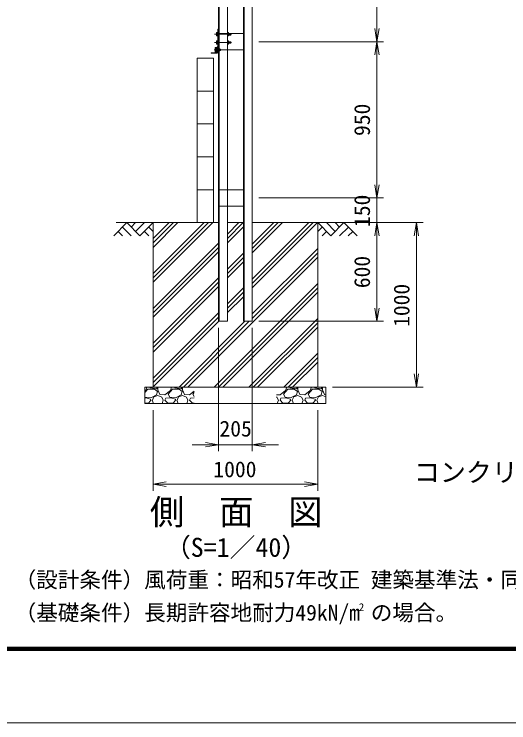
# Model space of a CAD drawing. Units: millimetres, scale not verified. Extents: x -8400 to 8400, y -5940 to 5940.
# Drawn here: x -668 to 2338, y -5940 to -1632 of the extents above; entities that cross this region are included whole.
import ezdxf
from ezdxf.enums import TextEntityAlignment as Align

# ---------------------------------------------------------------- set-up
doc = ezdxf.new("R2010")
doc.units = ezdxf.units.MM
doc.header["$LTSCALE"] = 40
doc.linetypes.add('DASHED', pattern=[7.5, 6, -1.5])
doc.linetypes.add('USER1', pattern=[50.8, 31.75, -6.35, 6.35, -6.35])
for name, color, linetype, lineweight in [('0-0_D-STR1', 1, 'Continuous', 18), ('0-1_D-BGD', 7, 'Continuous', 9), ('0-2_D-STR3', 3, 'Continuous', 13), ('0-3_D-BMK', 2, 'USER1', 13), ('0-4_D-STR4', 7, 'Continuous', 9), ('0-5_D-DCR-HCH', 7, 'Continuous', 9), ('0-6_D-STR-DIM', 7, 'Continuous', 9), ('0-7_0', 7, 'Continuous', 9), ('0-8_D-STR2', 7, 'Continuous', 9), ('0-B_D-TTL', 7, 'Continuous', 9)]:
    doc.layers.add(name, color=color, linetype=linetype, lineweight=lineweight)
doc.layers.add('0-9_D-TTL-TXT', color=7, linetype='Continuous')
doc.styles.add('ＭＳ ゴシック', font='')
doc.styles.get('ＭＳ ゴシック').set_extended_font_data('MS Gothic')

# ---------------------------------------------------------------- blocks, each defined once
blk = doc.blocks.new('_Open')
at = {"layer": '0-7_0'}
blk.add_line((-40, 6.67), (0, 0), dxfattribs=at)
blk.add_lwpolyline([(-40, -6.67), (0, 0), (-40, 0)], dxfattribs=at)

msp = doc.modelspace()

# ---------------------------------------------------------------- linework, layer by layer
at = {"layer": '0-0_D-STR1'}
for p, q in [((573.95, -3499.31), (573.95, 1155.69)), ((577.95, -3499.31), (577.95, 1155.69)), ((778.95, -3499.31), (778.95, 1049.06)), ((724.95, -3499.31), (724.95, 1026.69)), ((728.95, -3499.31), (728.95, 1028.35)), ((627.95, -1749.31), (627.95, -649.31)), ((724.95, -1749.31), (577.95, -1749.31)), ((566.45, -1861.81), (566.45, -1831.31)), ((568.45, -1829.31), (569.45, -1829.31)), ((569.45, -1864.31), (569.45, -1829.31)), ((577.95, -1849.31), (724.95, -1849.31)), ((627.95, -2699.31), (627.95, -1849.31)), ((529.45, -1868.31), (529.45, -1869.31)), ((529.45, -1869.31), (564.45, -1869.31)), ((531.45, -1866.31), (561.95, -1866.31)), ((724.95, -2699.31), (577.95, -2699.31)), ((577.95, -2799.31), (724.95, -2799.31)), ((627.95, -3499.31), (627.95, -2799.31)), ((573.95, -3499.31), (627.95, -3499.31)), ((724.95, -3499.31), (778.95, -3499.31))]:
    msp.add_line(p, q, dxfattribs=at)
at = {"layer": '0-0_D-STR1', "linetype": 'DASHED'}
for p, q in [((627.95, -1749.31), (627.95, -1849.31)), ((627.95, -2699.31), (627.95, -2799.31))]:
    msp.add_line(p, q, dxfattribs=at)
at = {"layer": '0-0_D-STR1'}
for centre, radius, start, end in [((568.45, -1831.31), 2, 90, 180), ((531.45, -1868.31), 2, 90, 180), ((561.95, -1861.81), 4.5, 270, 0), ((564.45, -1864.31), 5, 270, 0)]:
    msp.add_arc(centre, radius, start, end, dxfattribs=at)
at = {"layer": '0-1_D-BGD'}
for p, q in [((443.95, -2899.31), (443.95, -1899.31)), ((443.95, -1899.31), (543.95, -1899.31)), ((543.95, -2899.31), (543.95, -1899.31)), ((443.95, -2099.31), (543.95, -2099.31)), ((443.95, -2299.31), (543.95, -2299.31)), ((443.95, -2499.31), (543.95, -2499.31)), ((443.95, -2699.31), (543.95, -2699.31)), ((-48.55, -2899.31), (573.95, -2899.31)), ((627.95, -2899.31), (724.95, -2899.31)), ((778.95, -2899.31), (1401.45, -2899.31))]:
    msp.add_line(p, q, dxfattribs=at)
at = {"layer": '0-2_D-STR3'}
for p, q in [((562.45, -1746.06), (563.35, -1744.5)), ((562.45, -1746.06), (562.45, -1762.56)), ((562.45, -1762.56), (563.35, -1764.13)), ((563.35, -1744.5), (569.45, -1744.5)), ((563.35, -1749.4), (569.45, -1749.4)), ((563.35, -1759.22), (569.45, -1759.22)), ((563.35, -1764.13), (569.45, -1764.13)), ((569.45, -1724.31), (573.95, -1724.31)), ((569.45, -1744.5), (569.45, -1764.13)), ((562.45, -1796.06), (563.35, -1794.5)), ((562.45, -1796.06), (562.45, -1812.56)), ((563.35, -1794.5), (569.45, -1794.5)), ((563.35, -1799.4), (569.45, -1799.4)), ((563.35, -1809.22), (569.45, -1809.22)), ((569.45, -1794.5), (569.45, -1814.13)), ((553.45, -1837.61), (553.45, -1861.01)), ((555.75, -1837.61), (555.75, -1861.01)), ((566.45, -1834.31), (556.75, -1834.31)), ((566.45, -1836.61), (556.75, -1836.61)), ((561.15, -1843.01), (561.84, -1841.81)), ((561.15, -1843.01), (561.15, -1855.61)), ((566.45, -1841.81), (561.84, -1841.81)), ((566.45, -1845.56), (561.84, -1845.56)), ((562.45, -1812.56), (563.35, -1814.13)), ((563.35, -1814.13), (569.45, -1814.13)), ((566.45, -1834.31), (566.45, -1836.61)), ((566.45, -1841.81), (566.45, -1856.82)), ((573.95, -1841.81), (579.72, -1841.81)), ((573.95, -1856.82), (573.95, -1841.81)), ((573.95, -1845.56), (579.72, -1845.56)), ((579.72, -1841.81), (580.45, -1843.06)), ((580.45, -1855.56), (580.45, -1843.06)), ((580.45, -1845.31), (585.25, -1845.31)), ((580.45, -1846.06), (586, -1846.06)), ((585.25, -1845.31), (586.45, -1846.51)), ((585.25, -1845.31), (585.25, -1853.31)), ((585.25, -1853.31), (586.45, -1852.11)), ((586.45, -1846.51), (586.45, -1852.11)), ((566.45, -1862.01), (556.75, -1862.01)), ((566.45, -1864.31), (556.75, -1864.31)), ((561.15, -1855.61), (561.84, -1856.82)), ((566.45, -1853.06), (561.84, -1853.06)), ((566.45, -1856.82), (561.84, -1856.82)), ((566.45, -1862.01), (566.45, -1864.31)), ((573.95, -1853.06), (579.72, -1853.06)), ((573.95, -1856.82), (579.72, -1856.82)), ((579.72, -1856.82), (580.45, -1855.56)), ((580.45, -1852.56), (586, -1852.56)), ((580.45, -1853.31), (585.25, -1853.31))]:
    msp.add_line(p, q, dxfattribs=at)
at = {"layer": '0-2_D-STR3', "linetype": 'DASHED'}
for p, q in [((634.04, -1744.5), (627.95, -1744.5)), ((627.95, -1744.5), (627.95, -1764.13)), ((634.04, -1749.4), (627.95, -1749.4)), ((634.04, -1759.22), (627.95, -1759.22)), ((634.04, -1764.13), (627.95, -1764.13)), ((634.95, -1746.06), (634.04, -1744.5)), ((634.95, -1762.56), (634.04, -1764.13)), ((634.95, -1746.06), (634.95, -1762.56)), ((634.95, -1749.31), (647.95, -1749.31)), ((634.95, -1750.21), (648.85, -1750.21)), ((634.95, -1758.41), (648.85, -1758.41)), ((634.95, -1759.31), (647.95, -1759.31)), ((647.95, -1749.31), (649.45, -1750.81)), ((649.45, -1750.81), (649.45, -1757.81)), ((634.04, -1794.5), (627.95, -1794.5)), ((627.95, -1794.5), (627.95, -1814.13)), ((634.04, -1799.4), (627.95, -1799.4)), ((634.04, -1809.22), (627.95, -1809.22)), ((634.95, -1796.06), (634.04, -1794.5)), ((634.95, -1796.06), (634.95, -1812.56)), ((634.95, -1799.31), (647.95, -1799.31)), ((634.95, -1800.21), (648.85, -1800.21)), ((634.95, -1808.41), (648.85, -1808.41)), ((647.95, -1799.31), (649.45, -1800.81)), ((649.45, -1800.81), (649.45, -1807.81)), ((634.04, -1814.13), (627.95, -1814.13)), ((634.95, -1812.56), (634.04, -1814.13)), ((634.95, -1809.31), (647.95, -1809.31))]:
    msp.add_line(p, q, dxfattribs=at)
at = {"layer": '0-2_D-STR3'}
msp.add_lwpolyline([(569.45, -1724.31), (569.45, -1869.31), (573.95, -1869.31)], dxfattribs=at)
at = {"layer": '0-2_D-STR3', "linetype": 'DASHED'}
for points in [[(647.95, -1749.31), (647.95, -1759.31), (649.45, -1757.81)], [(647.95, -1799.31), (647.95, -1809.31), (649.45, -1807.81)]]:
    msp.add_lwpolyline(points, dxfattribs=at)
at = {"layer": '0-2_D-STR3'}
for centre, radius, start, end in [((578.83, -1754.31), 16.24, 162.41205, 197.58795), ((566.94, -1746.95), 4.34, 145.61575, 214.38425), ((566.94, -1761.67), 4.34, 145.61575, 214.38425), ((578.83, -1804.31), 16.24, 162.41205, 197.58795), ((566.94, -1796.95), 4.34, 145.61575, 214.38425), ((566.94, -1811.67), 4.34, 145.61575, 214.38425), ((556.75, -1837.61), 3.3, 90, 180), ((556.75, -1837.61), 1, 90, 180), ((573.68, -1849.31), 12.42, 162.4121, 197.5879), ((564.59, -1843.68), 3.32, 145.61585, 214.38415), ((576.98, -1843.68), 3.32, 325.61586, 34.38414), ((567.88, -1849.31), 12.42, 342.4121, 17.5879), ((556.75, -1861.01), 3.3, 180, 270), ((556.75, -1861.01), 1, 180, 270), ((564.59, -1854.94), 3.32, 145.61585, 214.38415), ((576.98, -1854.94), 3.32, 325.61585, 34.38416)]:
    msp.add_arc(centre, radius, start, end, dxfattribs=at)
at = {"layer": '0-2_D-STR3', "linetype": 'DASHED'}
for centre, radius, start, end in [((618.56, -1754.31), 16.24, 342.41205, 17.58795), ((630.46, -1746.95), 4.34, 325.61575, 34.38425), ((630.46, -1761.67), 4.34, 325.61575, 34.38425), ((618.56, -1804.31), 16.24, 342.41205, 17.58795), ((630.46, -1796.95), 4.34, 325.61575, 34.38425), ((630.46, -1811.67), 4.34, 325.61575, 34.38425)]:
    msp.add_arc(centre, radius, start, end, dxfattribs=at)
at = {"layer": '0-3_D-BMK'}
for p, q in [((549.05, -1754.31), (652.04, -1754.31)), ((549.05, -1804.31), (652.04, -1804.31)), ((588.71, -1849.31), (547.35, -1849.31))]:
    msp.add_line(p, q, dxfattribs=at)
at = {"layer": '0-4_D-STR4'}
for p, q in [((176.45, -3899.31), (176.45, -2899.31)), ((1176.45, -3899.31), (1176.45, -2899.31)), ((126.45, -3899.31), (1226.45, -3899.31)), ((126.45, -3899.31), (126.45, -3999.31)), ((1226.45, -3899.31), (1226.45, -3999.31)), ((126.45, -3999.31), (1226.45, -3999.31))]:
    msp.add_line(p, q, dxfattribs=at)
at = {"layer": '0-5_D-DCR-HCH'}
for p, q in [((16.81, -2899.31), (-63.01, -2979.13)), ((-9.79, -2925.92), (43.66, -2979.13)), ((16.81, -2899.31), (96.63, -2979.13)), ((43.42, -2925.92), (70.02, -2899.31)), ((70.02, -2952.52), (123.24, -2899.31)), ((96.63, -2979.13), (176.45, -2899.31)), ((149.84, -2925.92), (176.45, -2952.4)), ((176.45, -3049.55), (326.68, -2899.31)), ((176.45, -3261.68), (538.82, -2899.31)), ((176.45, -3023.03), (300.17, -2899.31)), ((176.45, -3235.16), (512.3, -2899.31)), ((176.45, -2996.51), (273.65, -2899.31)), ((176.45, -3208.65), (485.78, -2899.31)), ((627.95, -2995.8), (724.43, -2899.31)), ((627.95, -2969.28), (697.92, -2899.31)), ((627.95, -3022.31), (724.95, -2925.31)), ((778.95, -3083.44), (963.08, -2899.31)), ((778.95, -3295.58), (1175.21, -2899.31)), ((778.95, -3056.93), (936.56, -2899.31)), ((778.95, -3269.06), (1148.7, -2899.31)), ((778.95, -3030.41), (910.05, -2899.31)), ((778.95, -3242.54), (1122.18, -2899.31)), ((1256.27, -2979.13), (1176.45, -2899.31)), ((1203.05, -2925.92), (1176.45, -2952.4)), ((1282.87, -2952.52), (1229.66, -2899.31)), ((1336.08, -2899.31), (1256.27, -2979.13)), ((1309.62, -2926.06), (1282.87, -2899.31)), ((1362.69, -2925.92), (1309.23, -2979.13)), ((1336.08, -2899.31), (1415.9, -2979.13)), ((-36.4, -2952.52), (-9.67, -2979.13)), ((123.24, -2952.52), (149.96, -2979.13)), ((1229.66, -2952.52), (1202.93, -2979.13)), ((1389.3, -2952.52), (1362.57, -2979.13)), ((176.45, -3420.78), (573.95, -3023.28)), ((176.45, -3447.3), (573.95, -3049.8)), ((778.95, -3454.67), (1176.45, -3057.17)), ((176.45, -3473.81), (573.95, -3076.31)), ((627.95, -3181.41), (724.95, -3084.41)), ((778.95, -3481.19), (1176.45, -3083.69)), ((387.34, -3899.31), (1176.45, -3110.21)), ((627.95, -3207.93), (724.95, -3110.93)), ((627.95, -3234.44), (724.95, -3137.44)), ((176.45, -3632.91), (573.95, -3235.41)), ((176.45, -3659.43), (573.95, -3261.93)), ((546.44, -3899.31), (1176.45, -3269.31)), ((176.45, -3685.94), (573.95, -3288.44)), ((572.96, -3899.31), (1176.45, -3295.82)), ((627.95, -3393.54), (724.95, -3296.54)), ((599.48, -3899.31), (1176.45, -3322.34)), ((627.95, -3420.06), (724.95, -3323.06)), ((627.95, -3446.58), (724.95, -3349.58)), ((176.45, -3845.04), (573.95, -3447.54)), ((176.45, -3871.56), (573.95, -3474.06)), ((758.58, -3899.31), (1176.45, -3481.44)), ((176.45, -3898.08), (575.21, -3499.31)), ((334.31, -3899.31), (734.31, -3499.31)), ((360.83, -3899.31), (760.83, -3499.31)), ((785.09, -3899.31), (1176.45, -3507.96)), ((811.61, -3899.31), (1176.45, -3534.47)), ((970.71, -3899.31), (1176.45, -3693.57)), ((997.22, -3899.31), (1176.45, -3720.09)), ((1023.74, -3899.31), (1176.45, -3746.6)), ((126.45, -3932.47), (145.04, -3911.81)), ((131.54, -3920.81), (138.42, -3899.31)), ((145.04, -3911.81), (184.04, -3911.81)), ((156.71, -3899.31), (160.04, -3904.31)), ((160.04, -3904.31), (197.54, -3908.81)), ((184.04, -3911.81), (203.54, -3925.31)), ((197.54, -3908.81), (202.82, -3899.31)), ((205.85, -3899.31), (205.04, -3916.31)), ((205.04, -3916.31), (217.04, -3944.81)), ((268.04, -3941.81), (295.04, -3911.81)), ((281.54, -3920.81), (288.42, -3899.31)), ((295.04, -3911.81), (334.04, -3911.81)), ((306.71, -3899.31), (310.04, -3904.31)), ((310.04, -3904.31), (347.54, -3908.81)), ((334.04, -3911.81), (353.54, -3925.31)), ((347.54, -3908.81), (352.82, -3899.31)), ((355.85, -3899.31), (355.04, -3916.31)), ((355.04, -3916.31), (367.04, -3944.81)), ((968.04, -3941.81), (995.04, -3911.81)), ((981.54, -3920.81), (988.42, -3899.31)), ((995.04, -3911.81), (1034.04, -3911.81)), ((1006.71, -3899.31), (1010.04, -3904.31)), ((1010.04, -3904.31), (1047.54, -3908.81)), ((1034.04, -3911.81), (1053.54, -3925.31)), ((1047.54, -3908.81), (1052.82, -3899.31)), ((1055.85, -3899.31), (1055.04, -3916.31)), ((1055.04, -3916.31), (1067.04, -3944.81)), ((1118.04, -3941.81), (1145.04, -3911.81)), ((1131.54, -3920.81), (1138.42, -3899.31)), ((1145.04, -3911.81), (1184.04, -3911.81)), ((1156.71, -3899.31), (1160.04, -3904.31)), ((1160.04, -3904.31), (1197.54, -3908.81)), ((1184.04, -3911.81), (1203.54, -3925.31)), ((1197.54, -3908.81), (1202.82, -3899.31)), ((1205.85, -3899.31), (1205.04, -3916.31)), ((1205.04, -3916.31), (1217.04, -3944.81)), ((126.45, -3924.75), (131.54, -3920.81)), ((128.54, -3959.81), (126.45, -3956.23)), ((166.04, -3962.81), (128.54, -3959.81)), ((197.54, -3946.31), (166.04, -3962.81)), ((172.04, -3979.31), (181.04, -3958.31)), ((181.04, -3958.31), (205.04, -3950.81)), ((203.54, -3925.31), (197.54, -3946.31)), ((205.04, -3950.81), (229.04, -3959.81)), ((217.04, -3944.81), (248.54, -3946.31)), ((229.04, -3959.81), (238.04, -3979.31)), ((248.54, -3946.31), (281.54, -3920.81)), ((278.54, -3959.81), (268.04, -3941.81)), ((316.04, -3962.81), (278.54, -3959.81)), ((347.54, -3946.31), (316.04, -3962.81)), ((322.04, -3979.31), (331.04, -3958.31)), ((331.04, -3958.31), (355.04, -3950.81)), ((353.54, -3925.31), (347.54, -3946.31)), ((355.04, -3950.81), (379.04, -3959.81)), ((367.04, -3944.81), (398.54, -3946.31)), ((379.04, -3959.81), (388.04, -3979.31)), ((398.54, -3946.31), (426.45, -3924.75)), ((418.04, -3941.81), (426.45, -3932.47)), ((426.45, -3956.23), (418.04, -3941.81)), ((926.45, -3945.26), (948.54, -3946.31)), ((926.45, -3958.84), (929.04, -3959.81)), ((929.04, -3959.81), (938.04, -3979.31)), ((948.54, -3946.31), (981.54, -3920.81)), ((978.54, -3959.81), (968.04, -3941.81)), ((1016.04, -3962.81), (978.54, -3959.81)), ((1047.54, -3946.31), (1016.04, -3962.81)), ((1022.04, -3979.31), (1031.04, -3958.31)), ((1031.04, -3958.31), (1055.04, -3950.81)), ((1053.54, -3925.31), (1047.54, -3946.31)), ((1055.04, -3950.81), (1079.04, -3959.81)), ((1067.04, -3944.81), (1098.54, -3946.31)), ((1079.04, -3959.81), (1088.04, -3979.31)), ((1098.54, -3946.31), (1131.54, -3920.81)), ((1128.54, -3959.81), (1118.04, -3941.81)), ((1166.04, -3962.81), (1128.54, -3959.81)), ((1197.54, -3946.31), (1166.04, -3962.81)), ((1172.04, -3979.31), (1181.04, -3958.31)), ((1181.04, -3958.31), (1205.04, -3950.81)), ((1203.54, -3925.31), (1197.54, -3946.31)), ((1205.04, -3950.81), (1226.45, -3958.84)), ((1217.04, -3944.81), (1226.45, -3945.26)), ((131.54, -3964.31), (126.45, -3964.85)), ((149.54, -3994.31), (126.45, -3996.32)), ((161.54, -3971.81), (131.54, -3964.31)), ((163.04, -3979.31), (149.54, -3994.31)), ((163.04, -3979.31), (161.54, -3971.81)), ((170.54, -3979.31), (179.11, -3999.31)), ((230.9, -3999.31), (238.04, -3979.31)), ((248.54, -3979.31), (253.04, -3967.31)), ((265.04, -3997.31), (248.54, -3979.31)), ((281.54, -3964.31), (253.04, -3967.31)), ((299.54, -3994.31), (265.04, -3997.31)), ((311.54, -3971.81), (281.54, -3964.31)), ((313.04, -3979.31), (299.54, -3994.31)), ((313.04, -3979.31), (311.54, -3971.81)), ((320.54, -3979.31), (329.11, -3999.31)), ((380.9, -3999.31), (388.04, -3979.31)), ((398.54, -3979.31), (403.04, -3967.31)), ((415.04, -3997.31), (398.54, -3979.31)), ((426.45, -3964.85), (403.04, -3967.31)), ((426.45, -3996.32), (415.04, -3997.31)), ((930.9, -3999.31), (938.04, -3979.31)), ((948.54, -3979.31), (953.04, -3967.31)), ((965.04, -3997.31), (948.54, -3979.31)), ((981.54, -3964.31), (953.04, -3967.31)), ((999.54, -3994.31), (965.04, -3997.31)), ((1011.54, -3971.81), (981.54, -3964.31)), ((1013.04, -3979.31), (999.54, -3994.31)), ((1013.04, -3979.31), (1011.54, -3971.81)), ((1020.54, -3979.31), (1029.11, -3999.31)), ((1080.9, -3999.31), (1088.04, -3979.31)), ((1098.54, -3979.31), (1103.04, -3967.31)), ((1115.04, -3997.31), (1098.54, -3979.31)), ((1131.54, -3964.31), (1103.04, -3967.31)), ((1149.54, -3994.31), (1115.04, -3997.31)), ((1161.54, -3971.81), (1131.54, -3964.31)), ((1163.04, -3979.31), (1149.54, -3994.31)), ((1163.04, -3979.31), (1161.54, -3971.81)), ((1170.54, -3979.31), (1179.11, -3999.31))]:
    msp.add_line(p, q, dxfattribs=at)
at = {"layer": '0-6_D-STR-DIM'}
for p, q in [((1536.45, -1719.31), (1536.45, -679.31)), ((818.95, -1799.31), (1576.45, -1799.31)), ((818.95, -1799.31), (1576.45, -1799.31)), ((1536.45, -2669.31), (1536.45, -1879.31)), ((1536.45, -2669.31), (1536.45, -2589.31)), ((818.95, -2749.31), (1576.45, -2749.31)), ((818.95, -2749.31), (1576.45, -2749.31)), ((1536.45, -2899.31), (1536.45, -2749.31)), ((1391.45, -2899.31), (1576.45, -2899.31)), ((1441.45, -2899.31), (1576.45, -2899.31)), ((1441.45, -2899.31), (1816.45, -2899.31)), ((1536.45, -3419.31), (1536.45, -2979.31)), ((1536.45, -2979.31), (1536.45, -3059.31)), ((1776.45, -2979.31), (1776.45, -3819.31)), ((818.95, -3499.31), (1576.45, -3499.31)), ((573.95, -3538.79), (573.95, -4289.31)), ((778.95, -3539.31), (778.95, -4289.31)), ((1266.45, -3899.31), (1816.45, -3899.31)), ((493.95, -4249.31), (413.95, -4249.31)), ((573.95, -4249.31), (778.95, -4249.31)), ((858.95, -4249.31), (938.95, -4249.31))]:
    msp.add_line(p, q, dxfattribs=at)
at = {"layer": '0-8_D-STR2'}
for p, q in [((176.45, -4039.31), (176.45, -4529.31)), ((1176.45, -4039.31), (1176.45, -4529.31)), ((256.45, -4489.31), (1096.45, -4489.31))]:
    msp.add_line(p, q, dxfattribs=at)
at = {"layer": '0-B_D-TTL', "color": 2, "lineweight": 18}
msp.add_lwpolyline([(-8400, 5940), (8400, 5940), (8400, -5940), (-8400, -5940)], close=True, dxfattribs=at)
at = {"layer": '0-B_D-TTL'}
for points in [[(-7860, 5500), (7860, 5500), (7860, -5500), (-7860, -5500)], [(-7855, 5495), (7855, 5495), (7855, -5495), (-7855, -5495)], [(-7850, 5490), (7850, 5490), (7850, -5490), (-7850, -5490)], [(-7845, 5485), (7845, 5485), (7845, -5485), (-7845, -5485)], [(-7840, 5480), (7840, 5480), (7840, -5480), (-7840, -5480)]]:
    msp.add_lwpolyline(points, close=True, dxfattribs=at)

# ---------------------------------------------------------------- block references
at = {"layer": '0-6_D-STR-DIM', "xscale": 2, "yscale": 2}
for p, rotation in [((1536.45, -1799.31), 270), ((1536.45, -1799.31), 90), ((1536.45, -2749.31), 270), ((1536.45, -2749.31), 270), ((1536.45, -2899.31), 90), ((1536.45, -2899.31), 90), ((1776.45, -2899.31), 90), ((1536.45, -3499.31), 270), ((1776.45, -3899.31), 270), ((778.95, -4249.31), 180)]:
    msp.add_blockref('_Open', p, dxfattribs=dict(at, rotation=rotation))
msp.add_blockref('_Open', (573.95, -4249.31), dxfattribs=at)
at = {"layer": '0-8_D-STR2', "xscale": 2, "yscale": 2, "rotation": 180}
msp.add_blockref('_Open', (176.45, -4489.31), dxfattribs=at)
at = {"layer": '0-8_D-STR2', "xscale": 2, "yscale": 2}
msp.add_blockref('_Open', (1176.45, -4489.31), dxfattribs=at)

# ---------------------------------------------------------------- texts
at = {"layer": '0-6_D-STR-DIM', "style": 'ＭＳ ゴシック'}
for s, p in [('950', (1522.95, -2372.56)), ('150', (1522.95, -2925.61)), ('600', (1522.95, -3297.81)), ('1000', (1762.95, -3533.11))]:
    msp.add_text(s, height=96.19, rotation=90, dxfattribs=at).set_placement(p, align=Align.BOTTOM_LEFT)
msp.add_text('205', height=96.19, dxfattribs=at).set_placement((579.75, -4228.6), align=Align.BOTTOM_LEFT)
at = {"layer": '0-8_D-STR2', "style": 'ＭＳ ゴシック'}
msp.add_text('1000', height=96.19, dxfattribs=at).set_placement((542.65, -4475.82), align=Align.BOTTOM_LEFT)
at = {"layer": '0-9_D-TTL-TXT', "style": 'ＭＳ ゴシック'}
for s, height, p in [('コンクリートブロック配筋図', 115.5, (1761.68, -4509.39)), ('側\u3000面\u3000図', 154, (156.65, -4781.65)), ('（S=1／40）', 115.5, (247.61, -4965.6)), ('（設計条件）風荷重：昭和57年改正 建築基準法・同施行令に基づく風圧力に準拠。', 96.19, (-664.9, -5147.21)), ('（基礎条件）長期許容地耐力49kN/m の場合。', 96.19, (-664.9, -5347.21)), ('2', 48.09, (1426.04, -5275.58))]:
    msp.add_text(s, height=height, dxfattribs=at).set_placement(p, align=Align.BOTTOM_LEFT)

doc.saveas('drawing.dxf')
